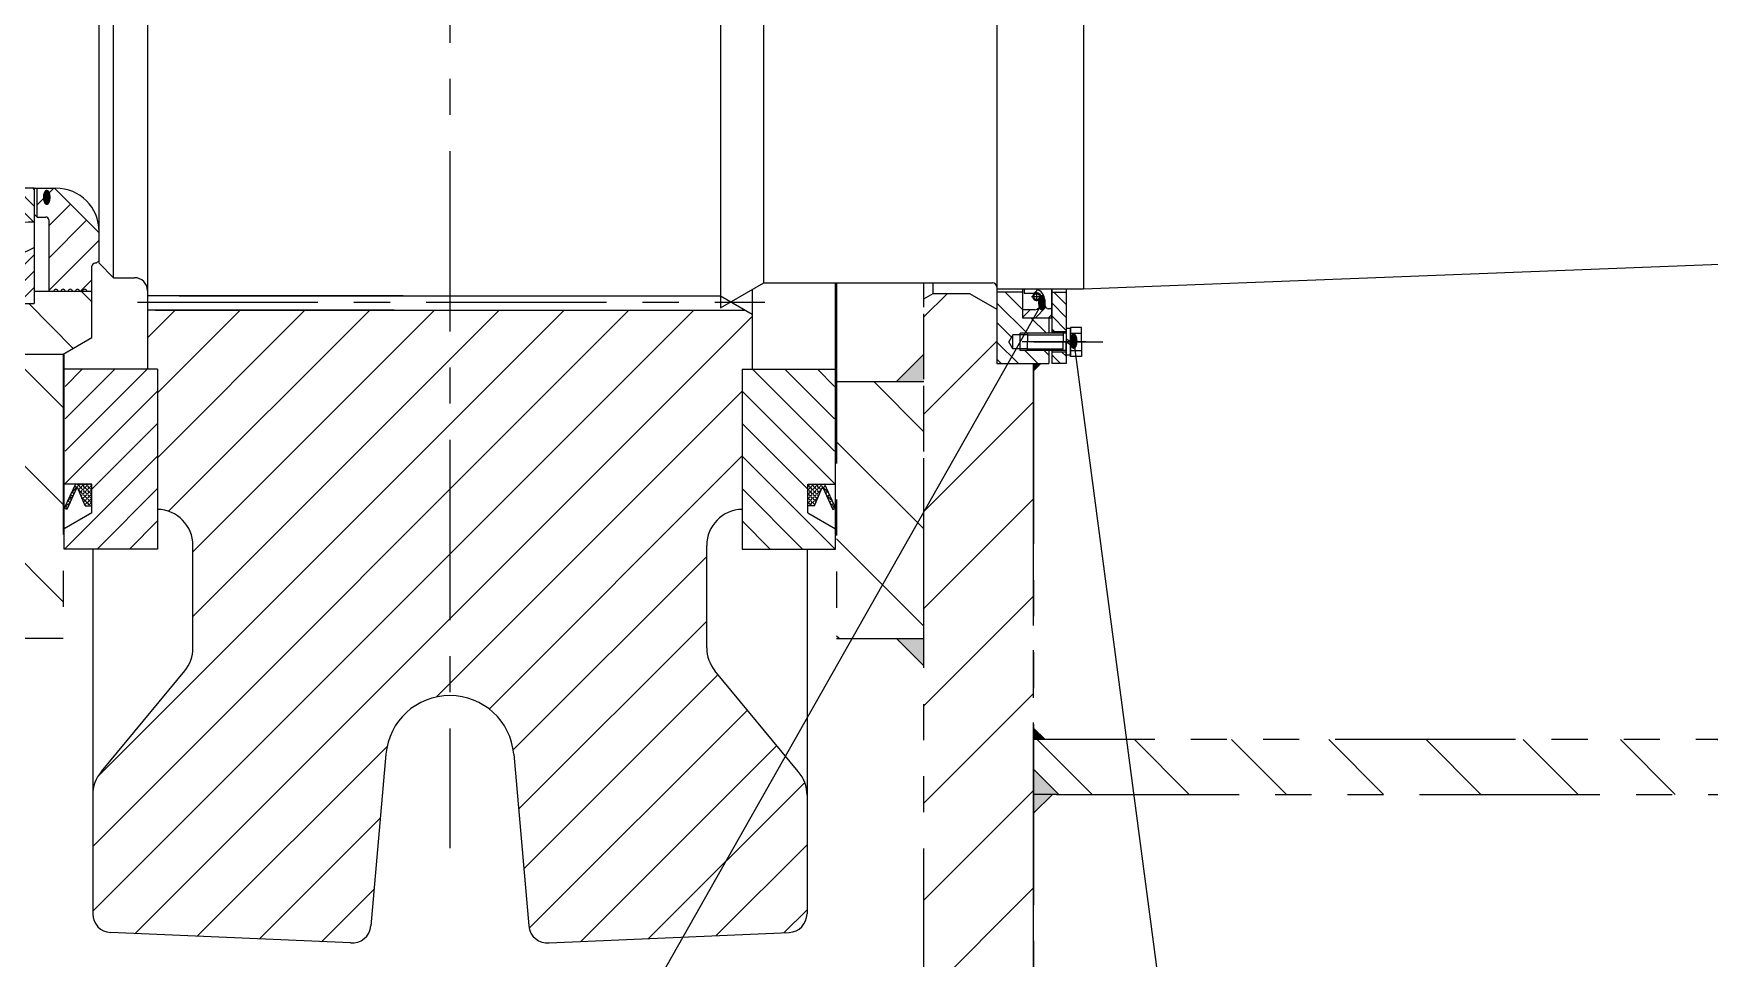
# Model space of a CAD drawing. Header units: millimetres. Extents: x -2 to 4202, y -110 to 2972.
# Drawn here: x 939 to 2100, y 1024 to 1665 of the extents above; entities that cross this region are included whole.
import ezdxf
from ezdxf.enums import TextEntityAlignment as Align

# ---------------------------------------------------------------- set-up
doc = ezdxf.new("R2010")
doc.units = ezdxf.units.MM
doc.header["$LTSCALE"] = 100
doc.linetypes.add('G', pattern=[2, 1.25, -0.25, 0.25, -0.25])
doc.linetypes.add('K', pattern=[2.5, 1.25, -0.25, 0.25, -0.25, 0.25, -0.25])
for name, color, linetype in [('01', 7, 'Continuous'), ('02', 1, 'Continuous'), ('05', 4, 'G'), ('07', 6, 'K'), ('10', 1, 'Continuous')]:
    doc.layers.add(name, color=color, linetype=linetype)
doc.styles.get("Standard").update_dxf_attribs({"font": 'isocp', "width": 0.707, "bigfont": 'intecad.shx'})
pattern_1 = [(315, (-2962.98, 6783.264), (33.67596, 33.67596), [])]

# ---------------------------------------------------------------- blocks, each defined once
blk = doc.blocks.new('etgregres')
at = {"layer": '02'}
for p, q in [((630.2, 1536.3), (585.2, 1581.3)), ((585.3, 1536.3), (552.6, 1569)), ((675.1, 1536.3), (640.1, 1571.3)), ((720, 1536.3), (685, 1571.3)), ((764.9, 1536.3), (729.9, 1571.3)), ((818.8, 1527.3), (774.8, 1571.3)), ((849.6, 1541.4), (819.7, 1571.3)), ((849.6, 1137.3), (841.6, 1145.3)), ((616.2, 1101.3), (581.2, 1136.3)), ((661.1, 1101.3), (626.1, 1136.3)), ((706, 1101.3), (671, 1136.3)), ((750.9, 1101.3), (715.9, 1136.3)), ((795.8, 1101.3), (760.8, 1136.3)), ((836.6, 1105.3), (805.7, 1136.3)), ((581.3, 1091.3), (552.6, 1120))]:
    blk.add_line(p, q, dxfattribs=at)
blk = doc.blocks.new('wertgreter')
at = {"layer": '10'}
h = blk.add_hatch(dxfattribs=at)
h.set_pattern_fill('U', color=256, scale=8, angle=45, style=0, pattern_type=0)
h.set_pattern_definition([(45, (-492.103, 1336.257), (-5.65685, 5.65685), [])])
edge = h.paths.add_edge_path()
edge.add_line((-652.1, 1536.3), (-652.1, 1497.5))
edge.add_arc((-572.1, 1336.3), 180, 90.9815, 116.3878, ccw=False)
edge.add_line((-575.2, 1516.2), (-575.2, 1532.7))
edge.add_line((-575.2, 1532.7), (-577.7, 1536.3))
edge.add_line((-577.7, 1536.3), (-652.1, 1536.3))
edge = h.paths.add_edge_path()
edge.add_line((-492.1, 1536.3), (-566.6, 1536.3))
edge.add_line((-566.6, 1536.3), (-569, 1532.7))
edge.add_line((-569, 1532.7), (-569, 1516.2))
edge.add_arc((-572.1, 1336.3), 180, 63.6122, 89.0185, ccw=False)
edge.add_line((-492.1, 1497.5), (-492.1, 1536.3))
edge = h.paths.add_edge_path()
edge.add_line((-652.1, 1175), (-652.1, 1136.3))
edge.add_line((-652.1, 1136.3), (-577.7, 1136.3))
edge.add_line((-577.7, 1136.3), (-575.2, 1139.8))
edge.add_line((-575.2, 1139.8), (-575.2, 1156.3))
edge.add_arc((-572.1, 1336.3), 180, 243.6122, 269.0185, ccw=False)
edge = h.paths.add_edge_path()
edge.add_line((-492.1, 1136.3), (-492.1, 1175))
edge.add_arc((-572.1, 1336.3), 180, 270.9815, 296.3878, ccw=False)
edge.add_line((-569, 1156.3), (-569, 1139.8))
edge.add_line((-569, 1139.8), (-566.6, 1136.3))
edge.add_line((-566.6, 1136.3), (-492.1, 1136.3))
h = blk.add_hatch(dxfattribs=at)
h.set_pattern_fill('U', color=256, scale=2, angle=45, style=0, pattern_type=0)
h.set_pattern_definition([(45, (-492.1026, 1336.2573), (-1.414214, 1.414214), [])])
h.paths.add_polyline_path([(-572.1, 1504.1), (-589.3, 1504.1), (-586.6, 1494.1), (-572.1, 1494.1), (-557.6, 1494.1), (-554.9, 1504.1)])
h.paths.add_polyline_path([(-554.9, 1168.4), (-557.6, 1178.4), (-572.1, 1178.4), (-586.6, 1178.4), (-589.3, 1168.4), (-572.1, 1168.4)])
h = blk.add_hatch(dxfattribs=at)
h.set_pattern_fill('U', color=256, scale=8, angle=135, style=0, pattern_type=0)
h.set_pattern_definition([(135, (-492.103, 1336.257), (-5.65685, -5.65685), [])])
edge = h.paths.add_edge_path()
edge.add_line((-652.1, 1479.7), (-652.1, 1456.3))
edge.add_line((-652.1, 1456.3), (-492.1, 1456.3))
edge.add_line((-492.1, 1456.3), (-492.1, 1479.7))
edge.add_arc((-492.1, 1636.3), 156.5, 245.2592, 270, ccw=False)
edge.add_line((-557.6, 1494.1), (-572.1, 1494.1))
edge.add_line((-572.1, 1494.1), (-586.6, 1494.1))
edge.add_arc((-652.1, 1636.3), 156.5, 270, 294.7408, ccw=False)
edge = h.paths.add_edge_path()
edge.add_line((-586.6, 1178.4), (-572.1, 1178.4))
edge.add_line((-572.1, 1178.4), (-557.6, 1178.4))
edge.add_arc((-492.1, 1036.3), 156.5, 90, 114.7408, ccw=False)
edge.add_line((-492.1, 1192.8), (-492.1, 1216.2))
edge.add_line((-492.1, 1216.2), (-652.1, 1216.3))
edge.add_line((-652.1, 1216.3), (-652.1, 1192.8))
edge.add_arc((-652.1, 1036.3), 156.5, 65.2592, 90, ccw=False)
at = {"layer": '01'}
for p, q in [((-652.1, 1456.3), (-652.1, 1536.3)), ((-577.7, 1536.3), (-652.1, 1536.3)), ((-575.2, 1532.7), (-577.7, 1536.3)), ((-569, 1532.7), (-566.6, 1536.3)), ((-566.6, 1536.3), (-492.1, 1536.3)), ((-492.1, 1456.3), (-492.1, 1536.3)), ((-575.2, 1516.2), (-575.2, 1532.7)), ((-575.2, 1532.7), (-572.1, 1532.7)), ((-569, 1532.7), (-572.1, 1532.7)), ((-569, 1516.2), (-569, 1532.7)), ((-592.2, 1515.1), (-586.6, 1494.1)), ((-552, 1515.1), (-557.6, 1494.1)), ((-643.7, 1501.4), (-638.1, 1480.4)), ((-572.1, 1504.1), (-589.3, 1504.1)), ((-572.1, 1504.1), (-554.9, 1504.1)), ((-500.5, 1501.4), (-506.1, 1480.4)), ((-586.6, 1494.1), (-572.1, 1494.1)), ((-557.6, 1494.1), (-572.1, 1494.1)), ((-492.1, 1456.3), (-652.1, 1456.3)), ((-652.1, 1216.3), (-652.1, 1136.3)), ((-492.1, 1216.3), (-652.1, 1216.3)), ((-492.1, 1216.3), (-492.1, 1136.3)), ((-643.7, 1171.1), (-638.1, 1192.2)), ((-500.5, 1171.1), (-506.1, 1192.2)), ((-592.2, 1157.4), (-586.6, 1178.4)), ((-586.6, 1178.4), (-572.1, 1178.4)), ((-557.6, 1178.4), (-572.1, 1178.4)), ((-552, 1157.4), (-557.6, 1178.4)), ((-572.1, 1168.4), (-589.3, 1168.4)), ((-572.1, 1168.4), (-554.9, 1168.4)), ((-575.2, 1156.3), (-575.2, 1139.8)), ((-569, 1156.3), (-569, 1139.8)), ((-575.2, 1139.8), (-577.7, 1136.3)), ((-575.2, 1139.8), (-572.1, 1139.8)), ((-569, 1139.8), (-572.1, 1139.8)), ((-569, 1139.8), (-566.6, 1136.3)), ((-577.7, 1136.3), (-652.1, 1136.3)), ((-566.6, 1136.3), (-492.1, 1136.3))]:
    blk.add_line(p, q, dxfattribs=at)
for centre, radius, start, end in [((-572.1, 1336.3), 180, 90, 116.3878), ((-572.1, 1336.3), 180, 63.6122, 90), ((-652.1, 1636.3), 156.5, 270, 294.7408), ((-492.1, 1636.3), 156.5, 245.2592, 270), ((-652.1, 1036.3), 156.5, 65.2592, 90), ((-492.1, 1036.3), 156.5, 90, 114.7408), ((-572.1, 1336.3), 180, 243.6122, 270), ((-572.1, 1336.3), 180, 270, 296.3878)]:
    blk.add_arc(centre, radius, start, end, dxfattribs=at)
blk = doc.blocks.new('*U297')
at = {"layer": '01'}
for p, q in [((-9.2, 3.1), (-9.2, 0)), ((0, 3.1), (-9.2, 3.1)), ((-9.2, 0), (0, 0)), ((0, 0), (-1.8, 3.1)), ((0, 3.1), (1.8, 0)), ((0, 3.1), (9.2, 3.1)), ((9.2, 0), (0, 0)), ((9.2, 3.1), (9.2, 0))]:
    blk.add_line(p, q, dxfattribs=at)
at = {"layer": '05'}
blk.add_line((0, 5.2), (0, -2.1), dxfattribs=at)

msp = doc.modelspace()

# ---------------------------------------------------------------- hatches: boundary and pattern name
at = {"layer": '02', "linetype": 'Continuous'}
h = msp.add_hatch(dxfattribs=at)
h.set_pattern_fill('ANSI31', color=1, scale=10, style=0)
h.set_pattern_definition([(45, (-1408.153, 240.72), (-22.45064, 22.45064), [])])
h.paths.add_polyline_path([(1174.6481, 2283.136, 0.401490667), (1161.1305, 2294.9906), (1112.5571, 2292.8698, 0.401490667), (1100.1241, 2279.8822), (1100.1241, 2224.1122), (1178.7203, 2236.5906)])
h.paths.add_polyline_path([(1354.1241, 2279.8822, 0.401490667), (1341.6912, 2292.8698), (1317.4045, 2293.9302), (1293.1178, 2294.9906, 0.401490667), (1279.6002, 2283.136), (1275.528, 2236.5906), (1354.1241, 2224.1122)])
h.paths.add_polyline_path([(1405.1241, 2116.6268, 0.306216487), (1396.9726, 2128.6888), (1362.2757, 2142.6356), (1354.1241, 2145.9122), (1354.1241, 2154.6976), (1354.1241, 2173.1122), (1251.7726, 2156.8622, -0.147822369), (1227.1241, 2149.4122), (1227.1241, 2137.8373), (1227.1241, 1882.4122), (1431.0742, 1882.4122), (1436.6241, 1885.6165), (1436.6241, 1923.7822), (1429.5741, 1923.7822), (1429.5741, 1955.9122), (1389.5741, 1955.9122), (1389.5741, 1957.5122), (1379.5741, 1957.5122), (1375.8791, 1963.9122), (1379.5741, 1970.3122), (1389.5741, 1970.3122), (1389.5741, 1971.9122), (1429.5741, 1971.9122), (1429.5741, 2020.4182, -0.407783976), (1405.1241, 2045.4122)])
h.paths.add_polyline_path([(1429.5741, 1432.0422), (1436.6241, 1432.0422), (1436.6241, 1470.2079), (1431.0742, 1473.4122), (1227.1241, 1473.4122), (1227.1241, 1206.4122, -0.388878732), (1271.4548, 1165.7906), (1281.8646, 1046.8062, 0.388878732), (1294.8151, 1034.9392), (1462.1912, 1042.247, 0.401490667), (1474.6241, 1055.2346), (1474.6241, 1137.4175, 0.169751358), (1469.1793, 1152.9929), (1410.8623, 1223.4768, -0.17454461), (1405.1241, 1239.4136), (1405.1241, 1310.4122, -0.407783976), (1429.5741, 1335.4061)])
h.paths.add_polyline_path([(1227.1241, 1473.4122), (1023.1741, 1473.4122), (1017.6241, 1470.2079), (1017.6241, 1432.0422), (1024.6741, 1432.0422), (1024.6741, 1335.4061, -0.407783976), (1049.1241, 1310.4122), (1049.1241, 1239.4136, -0.17454461), (1043.3859, 1223.4768), (985.0689, 1152.9929, 0.169751358), (979.6241, 1137.4175), (979.6241, 1055.2346, 0.401490667), (992.0571, 1042.247), (1159.4332, 1034.9392, 0.388878732), (1172.3837, 1046.8062), (1182.7935, 1165.7906, -0.388878732), (1227.1241, 1206.4122), (1227.1241, 1217.9871)])
h.paths.add_polyline_path([(1227.1241, 2149.4122, -0.147822369), (1202.4757, 2156.8622), (1100.1241, 2173.1122), (1100.1241, 2154.6976), (1100.1241, 2145.9122), (1091.9726, 2142.6356), (1057.2757, 2128.6888, 0.306216487), (1049.1241, 2116.6268), (1049.1241, 2045.4122, -0.407783976), (1024.6741, 2020.4182), (1024.6741, 1971.9122), (1064.6741, 1971.9122), (1064.6741, 1970.3122), (1074.6741, 1970.3122), (1078.3692, 1963.9122), (1074.6741, 1957.5122), (1064.6741, 1957.5122), (1064.6741, 1955.9122), (1024.6741, 1955.9122), (1024.6741, 1923.7822), (1017.6241, 1923.7822), (1017.6241, 1885.6165), (1023.1741, 1882.4122), (1227.1241, 1882.4122)])
h.paths.add_polyline_path([(1064.6741, 1971.9122), (1024.6741, 1971.9122), (1024.6741, 1970.3122), (1064.6741, 1970.3122)], flags=16)
h.paths.add_polyline_path([(1064.6741, 1957.5122), (1024.6741, 1957.5122), (1024.6741, 1955.9122), (1064.6741, 1955.9122)], flags=16)
h.paths.add_polyline_path([(1429.5741, 1971.9122), (1389.5741, 1971.9122), (1389.5741, 1970.3122), (1429.5741, 1970.3122)], flags=16)
h.paths.add_polyline_path([(1429.5741, 1957.5122), (1389.5741, 1957.5122), (1389.5741, 1955.9122), (1429.5741, 1955.9122)], flags=17)
h = msp.add_hatch(dxfattribs=at)
h.set_pattern_fill('ANSI31', color=1, scale=3, angle=90, style=0)
h.set_pattern_definition([(135, (129.569, 341.655), (-6.735192, -6.735192), [])])
h.paths.add_polyline_path([(1624.2241, 1485.9122), (1606.2241, 1485.9122), (1606.2241, 1439.4122), (1609.2241, 1436.4122), (1613.8276, 1436.4122), (1619.6088, 1446.6122), (1617.2241, 1446.6122), (1614.4529, 1451.4122), (1617.2241, 1456.2122), (1622.2241, 1456.2122), (1622.2241, 1457.4122), (1625.73, 1457.4122), (1631.6813, 1467.9122), (1624.2241, 1467.9122)])
h.paths.add_polyline_path([(1627.3241, 1445.4122), (1622.2241, 1445.4122), (1622.2241, 1446.6122), (1619.6088, 1446.6122), (1613.8276, 1436.4122), (1642.2241, 1436.4122), (1642.2241, 1445.4122)])
h.paths.add_polyline_path([(1642.2241, 1457.4122), (1642.2241, 1467.9122), (1631.6813, 1467.9122), (1625.73, 1457.4122), (1627.3241, 1457.4122)])
h.paths.add_polyline_path([(1642.2241, 1887.9122), (1642.2241, 1898.4122), (1627.3241, 1898.4122), (1622.2241, 1898.4122), (1622.2241, 1899.6122), (1617.2241, 1899.6122), (1614.4529, 1904.4122), (1617.2241, 1909.2122), (1622.2241, 1909.2122), (1622.2241, 1910.4122), (1627.3241, 1910.4122), (1642.2241, 1910.4122), (1642.2241, 1919.4122), (1631.6241, 1919.4122), (1609.2241, 1919.4122), (1606.2241, 1916.4122), (1606.2241, 1869.9122), (1624.2241, 1869.9122), (1624.2241, 1887.9079), (1624.2241, 1887.9122)])
h.paths.add_polyline_path([(1614.1996, 1908.2347), (1623.6815, 1908.2347), (1623.6815, 1920.5423), (1614.1996, 1920.5423)], flags=9)
h = msp.add_hatch(dxfattribs=at)
h.set_pattern_fill('ANSI31', color=1, scale=2, angle=90, style=0)
h.set_pattern_definition([(135, (-192.781, 1.672), (-4.490128, -4.490128), [])])
h.paths.add_polyline_path([(1644.2241, 1919.4122), (1644.2241, 1911.4122), (1654.2241, 1911.4122), (1654.2241, 1913.6122), (1654.2241, 1919.4122)])
h.paths.add_polyline_path([(1654.2241, 1897.4122), (1644.2241, 1897.4122), (1644.2241, 1869.9119), (1654.2241, 1869.9119)])
h.paths.add_polyline_path([(1654.2241, 1485.9125), (1644.2241, 1485.9125), (1644.2241, 1473.5507), (1644.2241, 1467.9122), (1644.2241, 1458.4122), (1654.2241, 1458.4122), (1654.2241, 1460.6122)])
h.paths.add_polyline_path([(1654.2241, 1436.4122), (1654.2241, 1444.4122), (1644.2241, 1444.4122), (1644.2241, 1436.4122)])
at = {"layer": '02'}
h = msp.add_hatch(dxfattribs=at)
h.set_pattern_fill('ANSI31', color=256, scale=5, style=0)
h.set_pattern_definition([(45, (211.58, 390.212), (-11.22532, 11.22532), [])])
h.paths.add_polyline_path([(984.1241, 1847.9122), (982.1241, 1849.9122), (981.1241, 1849.9122, -0.414213562), (979.1241, 1851.9122), (979.1241, 1867.9122), (979.1241, 1869.4122), (976.0606, 1869.4122, 0.341998713), (975.5765, 1869.0372, -0.774596669), (972.6718, 1869.0372, 0.341998713), (972.1877, 1869.4122), (971.0606, 1869.4122, 0.341998713), (970.5765, 1869.0372, -0.774596669), (967.6718, 1869.0372, 0.341998713), (967.1877, 1869.4122), (966.0606, 1869.4122, 0.341998713), (965.5765, 1869.0372, -0.774596669), (962.6718, 1869.0372, 0.341998713), (962.1877, 1869.4122), (961.0606, 1869.4122, 0.341998713), (960.5765, 1869.0372, -0.774596669), (957.6718, 1869.0372, 0.341998713), (957.1877, 1869.4122), (956.0606, 1869.4122, 0.341998713), (955.5765, 1869.0372, -0.774596669), (952.6718, 1869.0372, 0.341998713), (952.1877, 1869.4122), (949.1241, 1869.4122), (949.1241, 1819.9122, -0.414213562), (947.1241, 1817.9122), (941.1241, 1817.9122), (939.1241, 1815.9122), (939.1241, 1797.9122), (953.1241, 1797.9122), (984.1241, 1828.9122)])
h.paths.add_polyline_path([(984.1241, 1526.9122), (953.1241, 1557.9122), (941.1241, 1557.9122), (941.1241, 1537.9122), (947.1241, 1537.9122, -0.414213562), (949.1241, 1535.9122), (949.1241, 1486.4122), (952.1877, 1486.4122, 0.341998713), (952.6718, 1486.7872, -0.774596669), (955.5765, 1486.7872, 0.341998713), (956.0606, 1486.4122), (957.1877, 1486.4122, 0.341998713), (957.6718, 1486.7872, -0.774596669), (960.5765, 1486.7872, 0.341998713), (961.0606, 1486.4122), (962.1877, 1486.4122, 0.341998713), (962.6718, 1486.7872, -0.774596669), (965.5765, 1486.7872, 0.341998713), (966.0606, 1486.4122), (967.1877, 1486.4122, 0.341998713), (967.6718, 1486.7872, -0.774596669), (970.5765, 1486.7872, 0.625583251), (971.4578, 1486.6085), (971.6541, 1486.4122), (972.1877, 1486.4122, 0.341998713), (972.6718, 1486.7872, -0.774596669), (975.5765, 1486.7872, 0.341998713), (976.0606, 1486.4122), (979.1241, 1486.4122), (979.1241, 1487.9122), (979.1241, 1503.9122, -0.414213562), (981.1241, 1505.9122), (982.1241, 1505.9122), (984.1241, 1507.9122)])
h.paths.add_polyline_path([(943.3784, 1798.1747), (952.8603, 1798.1747), (952.8603, 1810.4824), (943.3784, 1810.4824)], flags=24)
h.paths.add_polyline_path([(943.3784, 1545.3419), (952.8603, 1545.3419), (952.8603, 1557.6496), (943.3784, 1557.6496)], flags=24)
at = {"layer": '02', "linetype": 'Continuous'}
h = msp.add_hatch(dxfattribs=at)
h.set_pattern_fill('ANSI31', color=1, scale=2, style=0)
h.set_pattern_definition([(45, (-192.781, 1.672), (-4.490128, 4.490128), [])])
h.paths.add_polyline_path([(1632.5583, 1473.5507), (1624.2241, 1473.5507), (1624.2241, 1467.9122), (1644.2241, 1467.9122), (1644.2241, 1473.5507), (1644.2241, 1474.3637), (1642.0395, 1474.3637, -0.250682851), (1640.3758, 1475.2538), (1639.3233, 1476.8314), (1639.3233, 1479.7845, 0.377139137), (1633.2786, 1487.9125), (1625.1354, 1487.9125), (1625.1354, 1485.1531), (1632.3426, 1485.1531, -0.139801998), (1633.8202, 1485.5745, -0.237723801), (1636.0718, 1484.4399, -0.566431436)])
at = {"layer": '02'}
msp.add_hatch(color=256, dxfattribs=at).paths.add_polyline_path([(1555.6241, 1423.9122), (1555.6241, 1442.9122), (1536.6241, 1423.9122)])
at = {"layer": '02', "linetype": 'Continuous'}
h = msp.add_hatch(dxfattribs=at)
h.set_pattern_fill('ANSI31', color=1, scale=5, angle=90, style=0)
h.set_pattern_definition([(45, (2242.668, 390.212), (11.22532, -11.22532), [])])
h.paths.add_polyline_path([(960.6241, 1432.4122), (1024.6241, 1432.4122), (1024.6241, 1307.9122), (960.6241, 1307.9122), (960.6241, 1322.2312), (979.1241, 1332.9122), (979.1241, 1352.9122), (970.8424, 1352.9122), (960.6241, 1352.9122)])
h = msp.add_hatch(dxfattribs=at)
h.set_pattern_fill('ANSI31', color=1, scale=5, angle=90, style=0)
h.set_pattern_definition([(135, (211.58, 390.212), (-11.22532, -11.22532), [])])
h.paths.add_polyline_path([(1493.6241, 1432.4122), (1429.6241, 1432.4122), (1429.6241, 1307.9122), (1493.6241, 1307.9122), (1493.6241, 1322.2312), (1475.1241, 1332.9122), (1475.1241, 1352.9122), (1483.4059, 1352.9122), (1493.6241, 1352.9122)])
msp.add_hatch(color=1, dxfattribs=at).paths.add_polyline_path([(1631.6241, 1436.4122), (1631.6241, 1431.4122), (1636.6241, 1436.4122)])
at = {"layer": '02'}
h = msp.add_hatch(dxfattribs=at)
h.set_pattern_fill('ANGLE', color=256, scale=0.3, angle=45, style=0)
h.set_pattern_definition([(135, (2242.668, 390.212), (1.4817423, 1.4817423), [1.524, -0.5715]), (45, (2242.668, 390.212), (1.4817423, -1.4817423), [1.524, -0.5715])])
h.paths.add_polyline_path([(968.489, 1350.0564), (969.3715, 1350.0564), (974.5027, 1337.9122), (979.1241, 1337.9122), (979.1241, 1352.9122), (967.6083, 1352.9122), (959.8741, 1336.2269), (961.6887, 1335.3858)])
h = msp.add_hatch(dxfattribs=at)
h.set_pattern_fill('ANGLE', color=256, scale=0.3, angle=45, style=0)
h.set_pattern_definition([(45, (211.5802, 390.212), (-1.4817423, 1.4817423), [1.524, -0.5715]), (135, (211.5802, 390.212), (-1.4817423, -1.4817423), [1.524, -0.5715])])
h.paths.add_polyline_path([(1486.6399, 1352.9122), (1475.1241, 1352.9122), (1475.1241, 1337.9122), (1479.7456, 1337.9122), (1484.8768, 1350.0564), (1485.7593, 1350.0564), (1492.5596, 1335.3858), (1494.3741, 1336.2269)])
at = {"layer": '07', "linetype": 'K'}
h = msp.add_hatch(dxfattribs=at)
h.set_pattern_fill('ANSI31', color=6, scale=15, angle=-90, style=0)
h.set_pattern_definition(pattern_1)
h.paths.add_polyline_path([(1631.6241, 1175.9122), (1631.6241, 1155.4122), (1649.1241, 1137.9122), (2199.6241, 1137.9122), (2215.6241, 1153.9122), (2215.6241, 1175.9122)])
h.paths.add_polyline_path([(2215.6241, 2179.9122), (2215.6241, 2201.9122), (2199.6241, 2217.9122), (1649.1241, 2217.9122), (1631.6241, 2200.4122), (1631.6241, 2179.9122)])
h = msp.add_hatch(dxfattribs=at)
h.set_pattern_fill('ANSI31', color=6, scale=15, angle=-90, style=0)
h.set_pattern_definition([(315, (-3655.437, 4471.48), (33.67596, 33.67596), [])])
h.paths.add_polyline_path([(959.1241, 2109.9122), (917.6241, 2109.9122), (898.6241, 2090.9122), (898.6241, 1912.9122), (959.1241, 1912.9122)])
h.paths.add_polyline_path([(959.1241, 1442.9122), (898.6241, 1442.9122), (898.6241, 1304.2713), (917.6241, 1319.4122), (959.1241, 1319.4122)])
h.paths.add_polyline_path([(959.1241, 1304.2713), (959.1241, 1319.4122), (917.6241, 1319.4122), (917.6241, 1304.2713)])
h.paths.add_polyline_path([(917.6241, 1304.2713), (917.6241, 1283.5523), (959.1241, 1283.5523), (959.1241, 1304.2713)])
h.paths.add_polyline_path([(917.6241, 1245.9122), (959.1241, 1245.9122), (959.1241, 1283.5523), (917.6241, 1283.5523)])
h.paths.add_polyline_path([(898.6241, 1264.9122), (917.6241, 1245.9122), (917.6241, 1283.5523), (898.6241, 1283.5523)])
h.paths.add_polyline_path([(898.6241, 1304.2713), (898.6241, 1283.5523), (917.6241, 1283.5523), (917.6241, 1304.2713)])
h.paths.add_polyline_path([(917.6241, 1304.2713), (917.6241, 1319.4122), (898.6241, 1304.2713)])
h = msp.add_hatch(dxfattribs=at)
h.set_pattern_fill('ANSI31', color=6, scale=15, angle=-90, style=0)
h.set_pattern_definition(pattern_1)
h.paths.add_polyline_path([(1555.6241, 2109.9122), (1495.1241, 2109.9122), (1495.1241, 1931.9122), (1555.6241, 1931.9122)])
h.paths.add_polyline_path([(1555.6241, 1423.9122), (1495.1241, 1423.9122), (1495.1241, 1245.9122), (1555.6241, 1245.9122)])
for points in [[(1555.6241, 1245.9122), (1555.6241, 1226.9122), (1536.6241, 1245.9122)], [(1631.6241, 1175.9122), (1631.6241, 1183.9122), (1639.6241, 1175.9122)], [(1647.6241, 1137.9122), (1649.1241, 1137.9122), (1631.6241, 1155.4122), (1631.6241, 1137.9122)]]:
    msp.add_hatch(color=6, dxfattribs=at).paths.add_polyline_path(points)
h = msp.add_hatch(color=6, dxfattribs=at)
h.paths.add_polyline_path([(1647.6241, 1137.9122), (1631.6241, 1153.9122), (1631.6241, 1137.9122)])
h.paths.add_polyline_path([(1644.6241, 1137.9122), (1631.6241, 1137.9122), (1631.6241, 1124.9122)])

# ---------------------------------------------------------------- linework, layer by layer
for p, q in [((1474.6241, 1307.9122), (1474.6241, 1055.2346)), ((1182.7935, 1165.7906), (1172.3837, 1046.8062)), ((1271.4548, 1165.7906), (1281.8646, 1046.8062)), ((1158.3001, 1034.9887), (992.0571, 1042.247)), ((1295.9482, 1034.9887), (1462.1912, 1042.247))]:
    msp.add_line(p, q)
msp.add_arc((1227.1241, 1161.9122), 44.5, 5, 175)
at = {"layer": '01'}
for p, q in [((1017.6241, 1923.4122), (1017.6241, 1432.4122)), ((1606.2241, 1919.4122), (1606.2241, 1436.4122)), ((939.1241, 1557.9122), (954.1241, 1557.9122)), ((1436.6241, 1487.6142), (1436.6241, 1432.4122)), ((1494.3741, 1307.9122), (1494.3741, 1492.2327)), ((1666.2241, 1487.9125), (1606.2241, 1487.9122)), ((1624.2241, 1467.9122), (1624.2241, 1487.9125)), ((1625.1354, 1487.9125), (1625.1354, 1485.1531)), ((1644.2241, 1473.5507), (1644.2241, 1487.9125)), ((1039.6246, 1483.4122), (1414.6237, 1483.4122)), ((1414.6237, 1483.4122), (1436.6241, 1470.7102)), ((1624.2241, 1485.9122), (1606.2241, 1485.9122)), ((1625.1354, 1485.1531), (1632.3426, 1485.1531)), ((1639.3233, 1479.7845), (1639.3233, 1476.8314)), ((1640.3758, 1475.2538), (1639.3233, 1476.8314)), ((1023.1741, 1473.4122), (1431.9442, 1473.4122)), ((1632.5583, 1473.5507), (1624.2241, 1473.5507)), ((1644.2241, 1467.9122), (1624.2241, 1467.9122)), ((1644.2241, 1474.3637), (1642.0395, 1474.3637)), ((1617.2241, 1446.6122), (1617.2241, 1456.2122)), ((1627.3241, 1457.4122), (1627.3241, 1451.4122)), ((1654.2241, 1457.4122), (1627.3241, 1457.4122)), ((1652.0741, 1457.4122), (1652.0741, 1451.4122)), ((1657.3241, 1461.4272), (1657.3241, 1451.4122)), ((1664.8241, 1461.4272), (1657.3241, 1461.4272)), ((1657.3241, 1457.4122), (1664.8241, 1457.4122)), ((1664.8241, 1451.4122), (1664.8241, 1461.4272)), ((734.1241, 1442.9122), (959.1241, 1442.9122)), ((1627.3241, 1445.4122), (1627.3241, 1451.4122)), ((1654.2241, 1445.4122), (1627.3241, 1445.4122)), ((1652.0741, 1445.4122), (1652.0741, 1451.4122)), ((1657.3241, 1441.3972), (1657.3241, 1451.4122)), ((1657.3241, 1445.4122), (1664.8241, 1445.4122)), ((1664.8241, 1441.3972), (1657.3241, 1441.3972)), ((1664.8241, 1451.4122), (1664.8241, 1441.3972)), ((1024.6241, 1432.4122), (1024.6241, 1307.9122)), ((1429.6241, 1432.4122), (1429.6241, 1307.9122)), ((1606.2241, 1436.4122), (1642.2241, 1436.4122)), ((979.1241, 1332.9122), (959.8741, 1321.7982)), ((1475.1241, 1332.9122), (1494.3741, 1321.7982)), ((979.6241, 1307.9122), (979.6241, 1055.2346)), ((1474.6241, 1307.9122), (1474.6241, 1055.2346)), ((985.6624, 1153.7103), (1043.3859, 1223.4768)), ((1468.5859, 1153.7103), (1410.8623, 1223.4768))]:
    msp.add_line(p, q, dxfattribs=at)
at = {"layer": '01', "color": 7, "linetype": 'Continuous'}
for p, q in [((1414.6237, 1880.9122), (1414.6237, 1474.9122)), ((1414.6237, 1872.4122), (1414.6237, 1483.4122)), ((994.1241, 1495.9122), (994.1241, 1859.9122)), ((1444.6237, 1492.2327), (1444.6237, 1863.5917)), ((1606.2241, 1867.9119), (1606.2241, 1487.9125)), ((1666.2241, 1867.9122), (1666.2241, 1487.9127)), ((984.1241, 1505.9122), (984.1241, 1849.9122)), ((941.1241, 1537.9122), (941.1241, 1557.9122)), ((984.1241, 1526.9122), (953.1241, 1557.9122)), ((941.1241, 1537.9122), (939.1241, 1539.9122)), ((941.1241, 1537.9122), (947.1241, 1537.9122)), ((949.1241, 1535.9122), (949.1241, 1486.4122)), ((949.1241, 1535.9122), (949.1241, 1486.4122)), ((979.1241, 1487.9122), (979.1241, 1503.9122)), ((982.1241, 1505.9122), (981.1241, 1505.9122)), ((982.1241, 1505.9122), (984.1241, 1507.9122)), ((984.1241, 1505.9122), (994.1241, 1495.9122)), ((2177.1876, 1507.7216), (1666.2241, 1487.9127)), ((979.1241, 1454.4592), (979.1241, 1487.9122)), ((994.1241, 1495.9122), (1008.6241, 1495.9122)), ((1414.6237, 1474.9122), (1444.6237, 1492.2327)), ((1444.6237, 1492.2327), (1603.2241, 1492.2327)), ((1616.2241, 1487.9125), (1606.2241, 1487.9125)), ((1624.2241, 1467.9165), (1624.2241, 1487.9125)), ((1644.2241, 1487.9125), (1644.2241, 1457.4122)), ((1654.2241, 1487.9125), (1654.2241, 1436.4122)), ((979.1241, 1486.4122), (939.1241, 1486.4122)), ((1194.6998, 1483.4122), (1017.6241, 1483.4122)), ((1644.2241, 1485.9125), (1654.2241, 1485.9125)), ((1188.5746, 1473.4122), (1017.6241, 1473.4122)), ((1624.2241, 1467.9122), (1624.2241, 1473.5507)), ((1624.2241, 1467.9122), (1624.2241, 1471.5039)), ((1642.2241, 1467.9122), (1642.2241, 1457.4122)), ((1644.2241, 1467.9122), (1644.2241, 1473.5507)), ((959.1241, 1442.9122), (979.1241, 1454.4592)), ((1617.2241, 1456.2122), (1614.4529, 1451.4122)), ((1622.2241, 1456.2122), (1617.2241, 1456.2122)), ((1622.2241, 1445.4122), (1622.2241, 1457.4122)), ((1627.3241, 1456.2122), (1622.2241, 1456.2122)), ((1654.2241, 1458.4122), (1644.2241, 1458.4122)), ((959.8741, 1307.9122), (959.8741, 1443.3452)), ((1617.2241, 1446.6122), (1614.4529, 1451.4122)), ((1622.2241, 1446.6122), (1617.2241, 1446.6122)), ((1627.3241, 1446.6122), (1622.2241, 1446.6122)), ((1642.2241, 1445.4122), (1642.2241, 1436.4122)), ((1644.2241, 1445.4122), (1644.2241, 1436.4122)), ((1654.2241, 1444.4122), (1644.2241, 1444.4122)), ((1024.6241, 1432.4122), (959.8741, 1432.4122)), ((1429.6241, 1432.4122), (1494.3741, 1432.4122)), ((1609.2241, 1436.4122), (1606.2241, 1439.4122)), ((1654.2241, 1436.4122), (1644.2241, 1436.4122)), ((967.6083, 1352.9122), (959.8741, 1336.2269)), ((979.1241, 1352.9122), (959.8741, 1352.9122)), ((968.489, 1350.0564), (961.6887, 1335.3858)), ((969.3715, 1350.0564), (968.489, 1350.0564)), ((974.5027, 1337.9122), (969.3715, 1350.0564)), ((979.1241, 1352.9122), (970.8424, 1352.9122)), ((979.1241, 1332.9122), (979.1241, 1352.9122)), ((1475.1241, 1332.9122), (1475.1241, 1352.9122)), ((1475.1241, 1352.9122), (1494.3741, 1352.9122)), ((1475.1241, 1352.9122), (1483.4059, 1352.9122)), ((1479.7456, 1337.9122), (1484.8768, 1350.0564)), ((1484.8768, 1350.0564), (1485.7593, 1350.0564)), ((1485.7593, 1350.0564), (1492.5596, 1335.3858)), ((1486.6399, 1352.9122), (1494.3741, 1336.2269)), ((961.6887, 1335.3858), (959.8741, 1336.2269)), ((974.5027, 1337.9122), (979.1241, 1337.9122)), ((1479.7456, 1337.9122), (1475.1241, 1337.9122)), ((1492.5596, 1335.3858), (1494.3741, 1336.2269)), ((1024.6241, 1307.9122), (959.8741, 1307.9122)), ((1049.1241, 1239.4136), (1049.1241, 1310.4122)), ((1405.1241, 1239.4136), (1405.1241, 1310.4122)), ((1429.6241, 1307.9122), (1494.3741, 1307.9122))]:
    msp.add_line(p, q, dxfattribs=at)
at = {"layer": '01'}
for radius in [2.8014, 2.1023]:
    msp.add_circle((1633.8202, 1482.7732), radius, dxfattribs=at)
for centre, radius, start, end in [((954.1241, 1527.9122), 30, 360, 89.9999989), ((1008.6241, 1486.9122), 9, 0, 90), ((1631.6794, 1480.4115), 7.6696, 355.3111997, 77.9648897), ((1631.051, 1480.0485), 6.6703, 283.0601433, 41.174461), ((1642.0395, 1476.3637), 2, 213.7077576, 270), ((1024.1241, 1310.4122), 25, 0, 88.854008), ((1430.1241, 1310.4122), 25, 91.145992, 180), ((1024.1241, 1239.4136), 25, 320.3962922, 0), ((1430.1241, 1239.4136), 25, 180, 219.6037078), ((1004.6241, 1137.4175), 25, 139.3293795, 180), ((1449.6241, 1137.4175), 25, 0, 40.6706205), ((992.6241, 1055.2346), 13, 180, 267.5), ((1159.4332, 1047.9392), 13, 265, 355), ((1294.8151, 1047.9392), 13, 185, 275), ((1461.6241, 1055.2346), 13, 272.5, 0)]:
    msp.add_arc(centre, radius, start, end, dxfattribs=at)
at = {"layer": '01', "color": 7, "linetype": 'Continuous'}
for centre, radius, start, end in [((947.1241, 1535.9122), 2, 360, 90), ((981.1241, 1503.9122), 2, 90, 180), ((952.1877, 1486.9122), 0.5, 262.7032436, 345.5224878), ((954.1241, 1486.4122), 1.5, 14.4775122, 165.5224878), ((956.0606, 1486.9122), 0.5, 194.4775122, 277.2967564), ((957.1877, 1486.9122), 0.5, 262.7032436, 345.5224878), ((959.1241, 1486.4122), 1.5, 14.4775122, 165.5224878), ((961.0606, 1486.9122), 0.5, 194.4775122, 277.2967564), ((962.1877, 1486.9122), 0.5, 262.7032436, 345.5224878), ((964.1241, 1486.4122), 1.5, 14.4775122, 165.5224878), ((966.0606, 1486.9122), 0.5, 194.4775122, 277.2967564), ((967.1877, 1486.9122), 0.5, 262.7032436, 345.5224878), ((969.1241, 1486.4122), 1.5, 14.4775122, 165.5224878), ((971.0606, 1486.9122), 0.5, 194.4775122, 277.2967564), ((972.1877, 1486.9122), 0.5, 262.7032436, 345.5224878), ((974.1241, 1486.4122), 1.5, 14.4775122, 165.5224878), ((976.0606, 1486.9122), 0.5, 194.4775122, 277.2967564), ((1603.2241, 1489.2327), 3, 0, 90)]:
    msp.add_arc(centre, radius, start, end, dxfattribs=at)
at = {"layer": '02'}
for p, q in [((1637.399, 1478.0002), (1147.4201, 613.5102)), ((1627.3241, 1456.2122), (1652.0741, 1456.2122)), ((1536.6241, 1423.9122), (1555.6241, 1442.9122)), ((1627.3241, 1446.6122), (1652.0741, 1446.6122)), ((1659.4208, 1451.4122), (1760.6357, 686.887))]:
    msp.add_line(p, q, dxfattribs=at)
at = {"layer": '02', "color": 1, "linetype": 'Continuous'}
for p, q in [((1627.3241, 1457.4122), (1622.2241, 1457.4122)), ((1627.3241, 1445.4122), (1622.2241, 1445.4122)), ((1636.6241, 1436.4122), (1631.6241, 1431.4122))]:
    msp.add_line(p, q, dxfattribs=at)
at = {"layer": '05', "color": 4, "linetype": 'G'}
for p, q in [((1227.1241, 2183.6452), (1227.1241, 1100.6833)), ((1010.7002, 1478.9452), (1445.3102, 1478.9452)), ((1631.8779, 1451.4122), (1679.5523, 1451.4122))]:
    msp.add_line(p, q, dxfattribs=at)
at = {"layer": '05'}
for p, q in [((1630.2899, 1482.7732), (1637.4164, 1482.7732)), ((1633.8202, 1479.5978), (1633.8202, 1486.1516)), ((1667.8891, 1451.4122), (1623.7753, 1451.4122))]:
    msp.add_line(p, q, dxfattribs=at)
at = {"layer": '07', "color": 6, "linetype": 'K'}
for p, q in [((1495.1241, 1492.2327), (1495.1241, 1245.9122)), ((1555.6241, 725.5362), (1555.6241, 1492.2327)), ((1555.6241, 1245.9122), (1555.6241, 1492.2327)), ((1562.0241, 1485.0222), (1562.0241, 1492.2327)), ((1555.6241, 1468.6883), (1571.958, 1485.0222)), ((1555.6241, 1481.3271), (1562.0241, 1485.0222)), ((1562.0241, 1485.0222), (1587.2241, 1485.0222)), ((1587.2241, 1485.0222), (1606.2241, 1474.0525)), ((1555.6241, 1401.3364), (1606.2241, 1451.9364)), ((959.1241, 1442.9122), (959.1241, 1245.9122)), ((1631.6241, 1436.4122), (1631.6241, 762.7929)), ((1631.6241, 762.7929), (1631.6241, 1436.4122)), ((1631.6241, 1054.9122), (1631.6241, 1436.4122)), ((1495.1241, 1423.9122), (1555.6241, 1423.9122)), ((1555.6241, 1333.9845), (1631.6241, 1409.9845)), ((1555.6241, 1266.6326), (1631.6241, 1342.6326)), ((1555.6241, 1199.2806), (1631.6241, 1275.2806)), ((959.1241, 1245.9122), (917.6241, 1245.9122)), ((1495.1241, 1245.9122), (1555.6241, 1245.9122)), ((1536.6241, 1245.9122), (1555.6241, 1226.9122)), ((1555.6241, 1131.9287), (1631.6241, 1207.9287)), ((1631.6241, 1175.9122), (1631.6241, 1183.9122)), ((1639.6241, 1175.9122), (1631.6241, 1183.9122)), ((2215.6241, 1175.9122), (1631.6241, 1175.9122)), ((1631.6241, 1155.4122), (1649.1241, 1137.9122)), ((1555.6241, 1064.5768), (1631.6241, 1140.5768)), ((1631.6241, 1137.9122), (1631.6241, 1124.9122)), ((1644.6241, 1137.9122), (1631.6241, 1124.9122)), ((1647.6241, 1137.9122), (1631.6241, 1137.9122)), ((1647.6241, 1137.9122), (1649.1241, 1137.9122)), ((1649.1241, 1137.9122), (2199.6241, 1137.9122)), ((1555.6241, 997.2249), (1631.6241, 1073.2249))]:
    msp.add_line(p, q, dxfattribs=at)

# ---------------------------------------------------------------- block references
at = {"layer": '01'}
for name, p in [('etgregres', (129.5687, 341.6549)), ('wertgreter', (1431.2267, 341.6549))]:
    msp.add_blockref(name, p, dxfattribs=at)
at = {"layer": '02', "xscale": -1, "rotation": 270}
msp.add_blockref('*U297', (1654.2241, 1451.4122), dxfattribs=at)

# ---------------------------------------------------------------- texts
at = {"layer": '02', "width": 0.605172}
for p, p2 in [((944.809, 1546.0257), (950.809, 1546.0257)), ((1634.399, 1473.0002), (1640.399, 1473.0002)), ((1656.4208, 1446.4122), (1662.4208, 1446.4122))]:
    msp.add_text('\\M+5A1F1', height=10, dxfattribs=at).set_placement(p, p2, align=Align.FIT)

doc.saveas('drawing.dxf')
